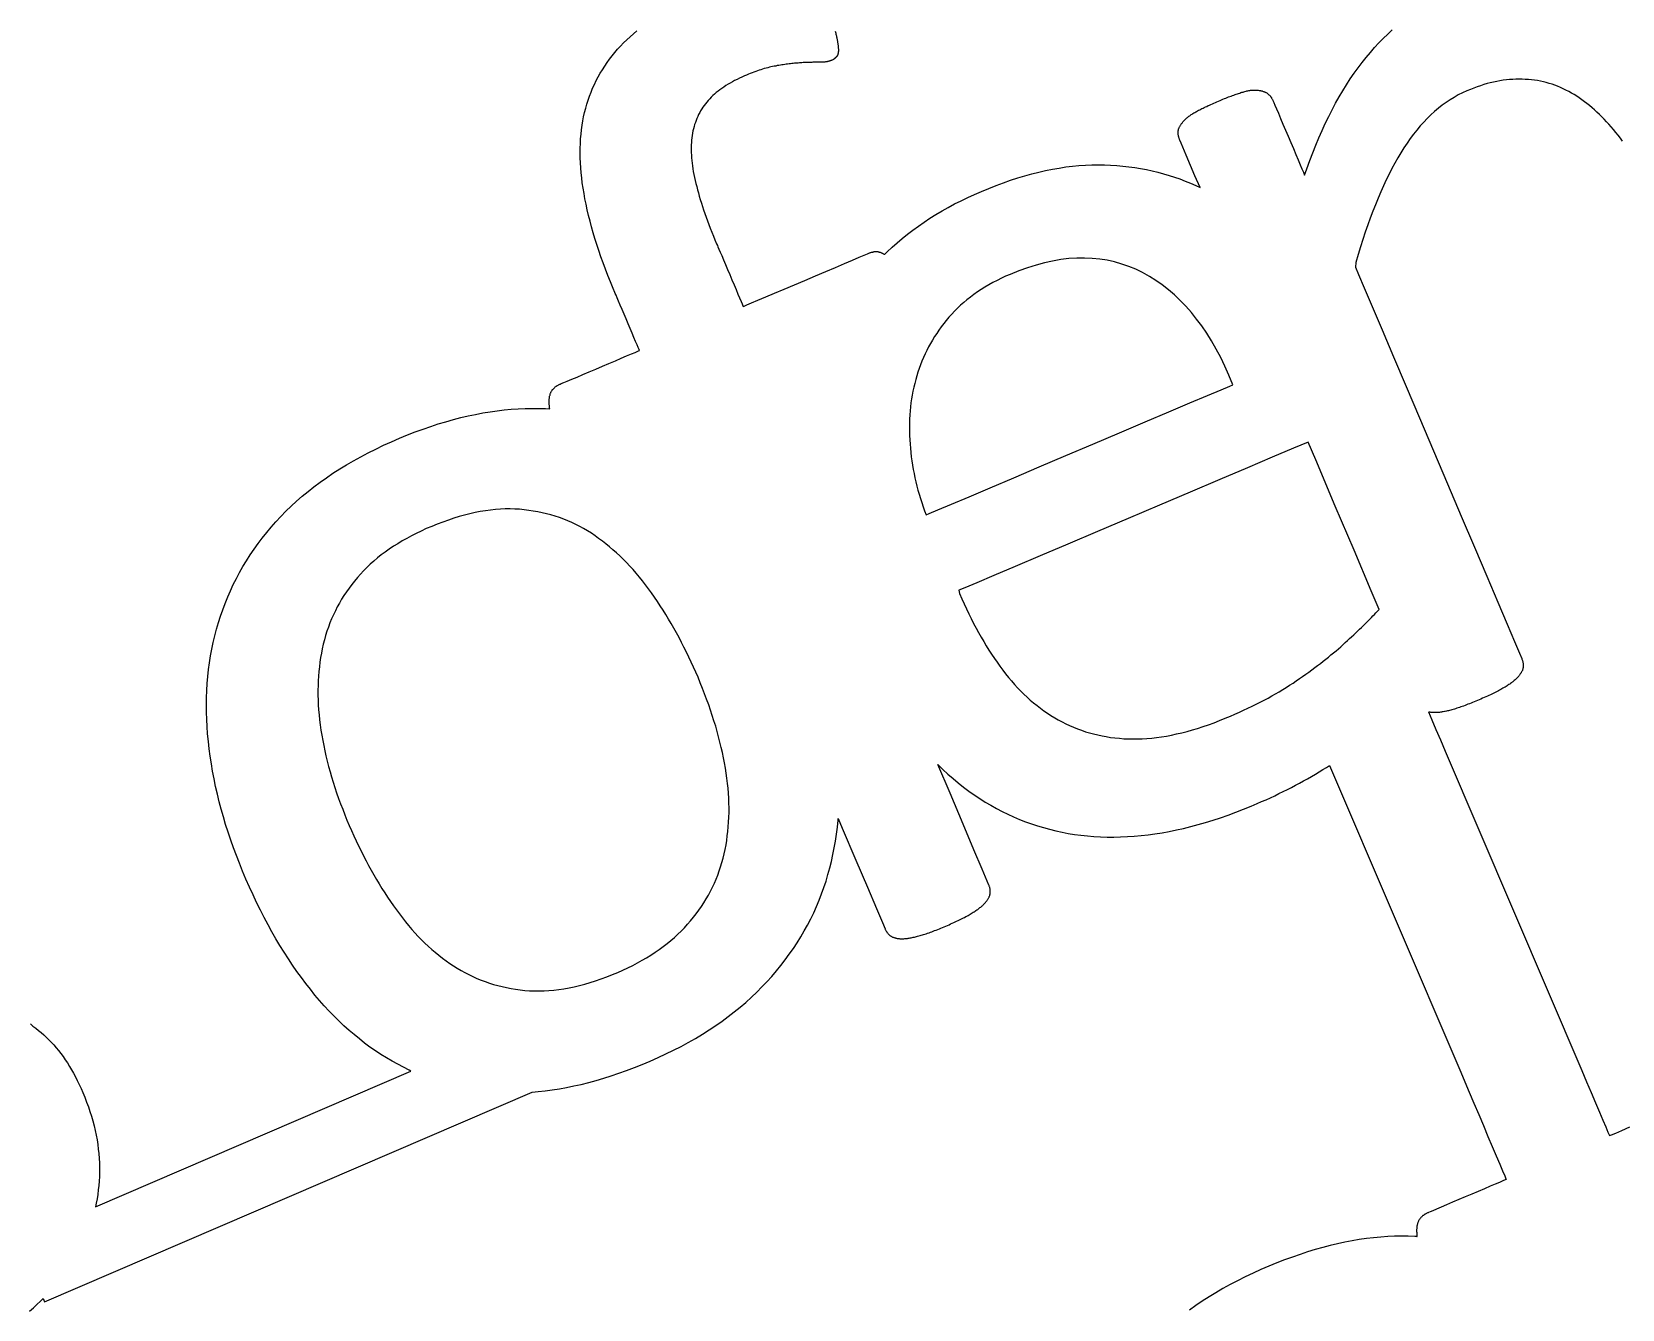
# Model space of a CAD drawing. Header units: millimetres. Extents: x 47 to 159, y 49 to 299.
# Drawn here: x 115.45 to 128.69, y 179.19 to 189.82 of the extents above; entities that cross this region are included whole.
import ezdxf

# ---------------------------------------------------------------- set-up
doc = ezdxf.new("R2010")
doc.units = ezdxf.units.MM

# ---------------------------------------------------------------- blocks, each defined once
blk = doc.blocks.new('angel 01')
for points in [[(-7.225, 132.761), (-7.203, 132.744), (-7.18, 132.727), (-7.158, 132.708), (-7.135, 132.69), (-7.114, 132.67), (-7.092, 132.65), (-7.071, 132.63), (-7.05, 132.608), (-7.03, 132.586), (-7.01, 132.563), (-6.991, 132.539), (-6.971, 132.514), (-6.953, 132.489), (-6.935, 132.463), (-6.917, 132.436), (-6.899, 132.408), (-6.882, 132.379), (-6.866, 132.35), (-6.85, 132.32), (-6.834, 132.289), (-6.818, 132.257), (-6.803, 132.224), (-6.789, 132.191), (-6.772, 132.151), (-6.757, 132.111), (-6.742, 132.071), (-6.729, 132.031), (-6.717, 131.992), (-6.705, 131.953), (-6.695, 131.913), (-6.686, 131.874), (-6.678, 131.835), (-6.67, 131.796), (-6.664, 131.758), (-6.659, 131.719), (-6.655, 131.681), (-6.652, 131.642), (-6.65, 131.604), (-6.649, 131.566), (-6.649, 131.528), (-6.65, 131.49), (-6.652, 131.453), (-6.655, 131.416), (-6.659, 131.379), (-6.664, 131.342), (-6.67, 131.305), (-6.677, 131.269), (-6.683, 131.238), (-4.057, 132.369), (-4.071, 132.376), (-4.119, 132.4), (-4.167, 132.425), (-4.214, 132.451), (-4.261, 132.478), (-4.307, 132.507), (-4.353, 132.538), (-4.398, 132.569), (-4.442, 132.602), (-4.486, 132.636), (-4.529, 132.672), (-4.572, 132.708), (-4.614, 132.746), (-4.656, 132.786), (-4.697, 132.827), (-4.738, 132.869), (-4.778, 132.912), (-4.817, 132.957), (-4.856, 133.002), (-4.894, 133.05), (-4.932, 133.098), (-4.969, 133.148), (-5.006, 133.198), (-5.042, 133.25), (-5.077, 133.304), (-5.112, 133.358), (-5.147, 133.414), (-5.18, 133.47), (-5.214, 133.528), (-5.246, 133.588), (-5.278, 133.648), (-5.31, 133.709), (-5.341, 133.772), (-5.371, 133.836), (-5.401, 133.901), (-5.43, 133.968), (-5.458, 134.034), (-5.485, 134.099), (-5.51, 134.164), (-5.534, 134.228), (-5.557, 134.293), (-5.578, 134.357), (-5.599, 134.421), (-5.618, 134.485), (-5.636, 134.549), (-5.653, 134.612), (-5.668, 134.676), (-5.683, 134.739), (-5.696, 134.802), (-5.708, 134.865), (-5.718, 134.927), (-5.728, 134.99), (-5.736, 135.052), (-5.743, 135.114), (-5.749, 135.176), (-5.753, 135.237), (-5.756, 135.298), (-5.758, 135.358), (-5.759, 135.418), (-5.758, 135.478), (-5.755, 135.537), (-5.752, 135.596), (-5.747, 135.654), (-5.741, 135.712), (-5.733, 135.769), (-5.724, 135.826), (-5.714, 135.882), (-5.702, 135.938), (-5.689, 135.994), (-5.675, 136.049), (-5.659, 136.104), (-5.642, 136.158), (-5.623, 136.211), (-5.604, 136.264), (-5.582, 136.317), (-5.56, 136.369), (-5.536, 136.42), (-5.51, 136.471), (-5.484, 136.521), (-5.455, 136.57), (-5.426, 136.619), (-5.395, 136.667), (-5.362, 136.715), (-5.329, 136.762), (-5.294, 136.808), (-5.257, 136.854), (-5.219, 136.899), (-5.18, 136.943), (-5.139, 136.987), (-5.097, 137.031), (-5.053, 137.073), (-5.008, 137.115), (-4.962, 137.156), (-4.913, 137.196), (-4.864, 137.235), (-4.813, 137.273), (-4.76, 137.31), (-4.706, 137.347), (-4.65, 137.383), (-4.593, 137.418), (-4.534, 137.452), (-4.474, 137.485), (-4.412, 137.518), (-4.349, 137.549), (-4.284, 137.58), (-4.218, 137.61), (-4.151, 137.639), (-4.085, 137.666), (-4.021, 137.691), (-3.956, 137.715), (-3.892, 137.737), (-3.829, 137.758), (-3.766, 137.777), (-3.703, 137.794), (-3.641, 137.811), (-3.58, 137.825), (-3.519, 137.838), (-3.458, 137.85), (-3.398, 137.86), (-3.339, 137.868), (-3.28, 137.875), (-3.221, 137.881), (-3.163, 137.885), (-3.106, 137.887), (-3.049, 137.888), (-2.992, 137.888), (-2.936, 137.886), (-2.9, 137.884), (-2.902, 137.891), (-2.903, 137.898), (-2.903, 137.905), (-2.904, 137.911), (-2.905, 137.918), (-2.905, 137.925), (-2.906, 137.931), (-2.906, 137.938), (-2.906, 137.944), (-2.906, 137.95), (-2.906, 137.956), (-2.905, 137.962), (-2.905, 137.968), (-2.904, 137.973), (-2.904, 137.979), (-2.903, 137.984), (-2.902, 137.989), (-2.901, 137.994), (-2.899, 137.999), (-2.898, 138.004), (-2.897, 138.008), (-2.895, 138.013), (-2.893, 138.017), (-2.891, 138.022), (-2.889, 138.026), (-2.887, 138.03), (-2.885, 138.034), (-2.882, 138.037), (-2.88, 138.041), (-2.877, 138.044), (-2.874, 138.048), (-2.871, 138.051), (-2.868, 138.054), (-2.865, 138.057), (-2.862, 138.06), (-2.858, 138.063), (-2.855, 138.066), (-2.851, 138.069), (-2.847, 138.072), (-2.844, 138.074), (-2.84, 138.077), (-2.836, 138.079), (-2.831, 138.081), (-2.827, 138.084), (-2.823, 138.086), (-2.818, 138.088), (-2.814, 138.09), (-2.805, 138.094), (-2.784, 138.102), (-2.755, 138.115), (-2.718, 138.131), (-2.674, 138.149), (-2.625, 138.17), (-2.573, 138.192), (-2.518, 138.215), (-2.463, 138.239), (-2.408, 138.262), (-2.355, 138.285), (-2.306, 138.306), (-2.261, 138.325), (-2.222, 138.341), (-2.191, 138.354), (-2.168, 138.364), (-2.156, 138.369), (-2.155, 138.371), (-2.158, 138.379), (-2.165, 138.395), (-2.174, 138.417), (-2.186, 138.445), (-2.2, 138.478), (-2.215, 138.514), (-2.232, 138.553), (-2.249, 138.593), (-2.266, 138.633), (-2.283, 138.673), (-2.299, 138.712), (-2.315, 138.748), (-2.328, 138.78), (-2.34, 138.808), (-2.349, 138.83), (-2.356, 138.845), (-2.359, 138.853), (-2.373, 138.886), (-2.396, 138.941), (-2.417, 138.994), (-2.437, 139.047), (-2.457, 139.099), (-2.475, 139.151), (-2.493, 139.202), (-2.509, 139.252), (-2.525, 139.302), (-2.54, 139.351), (-2.553, 139.399), (-2.566, 139.447), (-2.578, 139.494), (-2.589, 139.541), (-2.599, 139.587), (-2.608, 139.632), (-2.616, 139.677), (-2.624, 139.721), (-2.63, 139.765), (-2.635, 139.808), (-2.64, 139.85), (-2.643, 139.892), (-2.646, 139.933), (-2.647, 139.974), (-2.648, 140.014), (-2.647, 140.054), (-2.646, 140.093), (-2.644, 140.132), (-2.641, 140.17), (-2.637, 140.208), (-2.632, 140.245), (-2.626, 140.281), (-2.619, 140.317), (-2.611, 140.352), (-2.602, 140.387), (-2.592, 140.422), (-2.581, 140.455), (-2.57, 140.489), (-2.557, 140.521), (-2.544, 140.554), (-2.53, 140.586), (-2.514, 140.617), (-2.498, 140.648), (-2.481, 140.678), (-2.463, 140.708), (-2.444, 140.738), (-2.424, 140.767), (-2.404, 140.795), (-2.382, 140.823), (-2.359, 140.851), (-2.336, 140.878), (-2.311, 140.905), (-2.286, 140.931), (-2.26, 140.956), (-2.233, 140.982), (-2.205, 141.006), (-2.176, 141.031)], [(-0.526, 141.028), (-0.523, 141.02), (-0.521, 141.012), (-0.519, 141.004), (-0.517, 140.996), (-0.515, 140.989), (-0.514, 140.982), (-0.512, 140.975), (-0.511, 140.968), (-0.509, 140.962), (-0.508, 140.955), (-0.507, 140.949), (-0.506, 140.942), (-0.505, 140.936), (-0.504, 140.93), (-0.503, 140.924), (-0.502, 140.919), (-0.501, 140.913), (-0.501, 140.908), (-0.5, 140.903), (-0.499, 140.897), (-0.499, 140.892), (-0.499, 140.887), (-0.498, 140.883), (-0.498, 140.878), (-0.498, 140.874), (-0.498, 140.869), (-0.498, 140.865), (-0.498, 140.861), (-0.499, 140.857), (-0.499, 140.853), (-0.5, 140.849), (-0.501, 140.846), (-0.501, 140.842), (-0.502, 140.839), (-0.503, 140.836), (-0.504, 140.833), (-0.506, 140.83), (-0.507, 140.827), (-0.509, 140.824), (-0.51, 140.822), (-0.512, 140.819), (-0.514, 140.817), (-0.516, 140.814), (-0.518, 140.812), (-0.52, 140.81), (-0.522, 140.808), (-0.524, 140.806), (-0.527, 140.804), (-0.529, 140.802), (-0.532, 140.8), (-0.534, 140.798), (-0.537, 140.796), (-0.54, 140.794), (-0.543, 140.792), (-0.546, 140.791), (-0.549, 140.789), (-0.553, 140.787), (-0.556, 140.786), (-0.56, 140.784), (-0.564, 140.783), (-0.569, 140.781), (-0.573, 140.78), (-0.578, 140.778), (-0.583, 140.777), (-0.588, 140.776), (-0.593, 140.775), (-0.599, 140.774), (-0.605, 140.773), (-0.611, 140.772), (-0.617, 140.772), (-0.623, 140.771), (-0.629, 140.771), (-0.636, 140.77), (-0.642, 140.77), (-0.649, 140.77), (-0.657, 140.77), (-0.664, 140.77), (-0.671, 140.77), (-0.679, 140.77), (-0.686, 140.77), (-0.694, 140.77), (-0.702, 140.77), (-0.711, 140.77), (-0.719, 140.769), (-0.728, 140.769), (-0.736, 140.769), (-0.745, 140.769), (-0.754, 140.768), (-0.763, 140.768), (-0.773, 140.767), (-0.782, 140.767), (-0.792, 140.767), (-0.802, 140.766), (-0.812, 140.766), (-0.822, 140.765), (-0.832, 140.764), (-0.843, 140.764), (-0.853, 140.763), (-0.864, 140.762), (-0.875, 140.761), (-0.886, 140.76), (-0.898, 140.758), (-0.909, 140.757), (-0.921, 140.755), (-0.933, 140.754), (-0.945, 140.752), (-0.957, 140.75), (-0.969, 140.748), (-0.981, 140.746), (-0.994, 140.744), (-1.007, 140.742), (-1.02, 140.739), (-1.033, 140.737), (-1.046, 140.734), (-1.06, 140.731), (-1.073, 140.728), (-1.087, 140.724), (-1.101, 140.72), (-1.115, 140.717), (-1.129, 140.712), (-1.143, 140.708), (-1.158, 140.703), (-1.173, 140.698), (-1.187, 140.693), (-1.202, 140.688), (-1.217, 140.682), (-1.233, 140.676), (-1.248, 140.67), (-1.263, 140.664), (-1.28, 140.657), (-1.301, 140.647), (-1.322, 140.638), (-1.342, 140.628), (-1.362, 140.618), (-1.381, 140.608), (-1.399, 140.597), (-1.417, 140.587), (-1.435, 140.576), (-1.452, 140.564), (-1.468, 140.553), (-1.484, 140.541), (-1.5, 140.529), (-1.515, 140.517), (-1.529, 140.505), (-1.543, 140.492), (-1.557, 140.479), (-1.569, 140.466), (-1.582, 140.453), (-1.593, 140.439), (-1.605, 140.425), (-1.615, 140.411), (-1.626, 140.396), (-1.635, 140.382), (-1.645, 140.366), (-1.653, 140.351), (-1.662, 140.335), (-1.669, 140.319), (-1.676, 140.303), (-1.683, 140.286), (-1.689, 140.269), (-1.695, 140.252), (-1.7, 140.234), (-1.705, 140.216), (-1.709, 140.198), (-1.712, 140.18), (-1.715, 140.161), (-1.718, 140.142), (-1.72, 140.122), (-1.722, 140.102), (-1.723, 140.082), (-1.723, 140.061), (-1.723, 140.041), (-1.723, 140.019), (-1.722, 139.997), (-1.72, 139.975), (-1.718, 139.953), (-1.716, 139.93), (-1.713, 139.907), (-1.71, 139.884), (-1.706, 139.86), (-1.701, 139.835), (-1.696, 139.811), (-1.691, 139.786), (-1.685, 139.761), (-1.678, 139.735), (-1.672, 139.708), (-1.664, 139.682), (-1.656, 139.654), (-1.648, 139.627), (-1.639, 139.598), (-1.63, 139.57), (-1.62, 139.541), (-1.61, 139.511), (-1.599, 139.481), (-1.588, 139.45), (-1.577, 139.419), (-1.565, 139.388), (-1.552, 139.356), (-1.539, 139.323), (-1.526, 139.291), (-1.512, 139.257), (-1.506, 139.244), (-1.502, 139.234), (-1.494, 139.215), (-1.483, 139.19), (-1.47, 139.16), (-1.455, 139.124), (-1.439, 139.086), (-1.421, 139.045), (-1.403, 139.002), (-1.385, 138.959), (-1.367, 138.917), (-1.35, 138.877), (-1.335, 138.84), (-1.321, 138.807), (-1.309, 138.779), (-1.299, 138.757), (-1.293, 138.743), (-1.291, 138.737), (-1.284, 138.739), (-1.26, 138.749), (-1.221, 138.766), (-1.168, 138.789), (-1.103, 138.816), (-1.03, 138.847), (-0.95, 138.881), (-0.865, 138.917), (-0.777, 138.954), (-0.69, 138.991), (-0.604, 139.028), (-0.523, 139.062), (-0.448, 139.094), (-0.381, 139.122), (-0.325, 139.146), (-0.283, 139.164), (-0.255, 139.176), (-0.245, 139.18), (-0.24, 139.182), (-0.236, 139.184), (-0.231, 139.186), (-0.227, 139.187), (-0.222, 139.188), (-0.218, 139.189), (-0.213, 139.19), (-0.209, 139.191), (-0.204, 139.192), (-0.2, 139.193), (-0.196, 139.193), (-0.191, 139.193), (-0.187, 139.193), (-0.183, 139.193), (-0.179, 139.193), (-0.175, 139.193), (-0.17, 139.193), (-0.166, 139.192), (-0.162, 139.191), (-0.158, 139.19), (-0.154, 139.189), (-0.15, 139.188), (-0.146, 139.186), (-0.141, 139.184), (-0.137, 139.183), (-0.133, 139.181), (-0.128, 139.178), (-0.124, 139.176), (-0.119, 139.173), (-0.115, 139.171), (-0.114, 139.17), (-0.093, 139.191), (-0.052, 139.229), (-0.01, 139.266), (0.033, 139.302), (0.077, 139.338), (0.122, 139.372), (0.168, 139.406), (0.216, 139.439), (0.264, 139.471), (0.314, 139.502), (0.365, 139.532), (0.416, 139.561), (0.469, 139.59), (0.523, 139.617), (0.578, 139.644), (0.635, 139.67), (0.692, 139.695), (0.754, 139.72), (0.815, 139.744), (0.875, 139.766), (0.935, 139.787), (0.995, 139.807), (1.054, 139.824), (1.112, 139.84), (1.17, 139.855), (1.227, 139.868), (1.283, 139.879), (1.339, 139.889), (1.395, 139.898), (1.45, 139.905), (1.504, 139.91), (1.558, 139.914), (1.611, 139.916), (1.664, 139.916), (1.716, 139.915), (1.768, 139.913), (1.819, 139.91), (1.869, 139.905), (1.919, 139.9), (1.968, 139.893), (2.017, 139.885), (2.066, 139.876), (2.114, 139.866), (2.161, 139.854), (2.207, 139.842), (2.254, 139.828), (2.299, 139.813), (2.344, 139.798), (2.389, 139.78), (2.433, 139.762), (2.476, 139.743), (2.512, 139.726), (2.47, 139.824), (2.397, 139.996), (2.354, 140.097), (2.344, 140.121), (2.342, 140.126), (2.34, 140.13), (2.339, 140.135), (2.337, 140.139), (2.336, 140.144), (2.335, 140.148), (2.334, 140.153), (2.333, 140.157), (2.332, 140.161), (2.331, 140.166), (2.331, 140.17), (2.33, 140.174), (2.33, 140.178), (2.33, 140.182), (2.33, 140.186), (2.33, 140.19), (2.33, 140.194), (2.331, 140.198), (2.331, 140.202), (2.332, 140.206), (2.333, 140.211), (2.334, 140.215), (2.336, 140.219), (2.337, 140.223), (2.339, 140.227), (2.341, 140.232), (2.343, 140.236), (2.346, 140.241), (2.349, 140.245), (2.352, 140.25), (2.355, 140.254), (2.358, 140.259), (2.362, 140.264), (2.365, 140.268), (2.369, 140.273), (2.373, 140.278), (2.378, 140.283), (2.382, 140.288), (2.387, 140.293), (2.392, 140.297), (2.397, 140.302), (2.403, 140.307), (2.408, 140.311), (2.414, 140.316), (2.42, 140.321), (2.426, 140.325), (2.433, 140.33), (2.439, 140.334), (2.446, 140.339), (2.453, 140.343), (2.46, 140.348), (2.468, 140.352), (2.476, 140.356), (2.483, 140.361), (2.492, 140.365), (2.5, 140.37), (2.509, 140.374), (2.518, 140.379), (2.528, 140.384), (2.537, 140.388), (2.547, 140.393), (2.558, 140.398), (2.569, 140.403), (2.58, 140.409), (2.591, 140.414), (2.603, 140.419), (2.615, 140.424), (2.627, 140.43), (2.64, 140.435), (2.652, 140.441), (2.666, 140.447), (2.679, 140.452), (2.691, 140.457), (2.703, 140.462), (2.715, 140.467), (2.727, 140.472), (2.739, 140.477), (2.75, 140.481), (2.761, 140.485), (2.772, 140.489), (2.783, 140.493), (2.793, 140.497), (2.804, 140.501), (2.814, 140.505), (2.824, 140.508), (2.833, 140.511), (2.843, 140.514), (2.852, 140.517), (2.861, 140.52), (2.87, 140.522), (2.878, 140.525), (2.886, 140.527), (2.895, 140.529), (2.903, 140.531), (2.91, 140.533), (2.918, 140.534), (2.926, 140.535), (2.933, 140.537), (2.94, 140.537), (2.947, 140.538), (2.954, 140.539), (2.961, 140.539), (2.967, 140.539), (2.974, 140.539), (2.98, 140.539), (2.986, 140.538), (2.992, 140.538), (2.997, 140.537), (3.003, 140.536), (3.008, 140.535), (3.014, 140.534), (3.019, 140.533), (3.024, 140.532), (3.029, 140.531), (3.033, 140.529), (3.038, 140.528), (3.042, 140.526), (3.047, 140.525), (3.051, 140.523), (3.055, 140.521), (3.059, 140.519), (3.063, 140.517), (3.067, 140.515), (3.07, 140.513), (3.074, 140.51), (3.077, 140.508), (3.08, 140.505), (3.083, 140.502), (3.086, 140.5), (3.089, 140.497), (3.092, 140.493), (3.095, 140.49), (3.098, 140.487), (3.1, 140.483), (3.103, 140.48), (3.106, 140.476), (3.108, 140.472), (3.11, 140.468), (3.113, 140.464), (3.115, 140.46), (3.117, 140.455), (3.119, 140.451), (3.121, 140.447), (3.126, 140.434), (3.135, 140.412), (3.148, 140.382), (3.164, 140.345), (3.182, 140.303), (3.202, 140.256), (3.223, 140.206), (3.245, 140.154), (3.267, 140.102), (3.289, 140.051), (3.31, 140.002), (3.329, 139.957), (3.346, 139.916), (3.36, 139.882), (3.372, 139.856), (3.379, 139.838), (3.383, 139.83), (3.402, 139.884), (3.426, 139.951), (3.45, 140.016), (3.476, 140.079), (3.502, 140.141), (3.528, 140.202), (3.555, 140.261), (3.583, 140.318), (3.612, 140.374), (3.641, 140.429), (3.67, 140.482), (3.701, 140.533), (3.731, 140.583), (3.763, 140.632), (3.795, 140.679), (3.828, 140.724), (3.861, 140.768), (3.895, 140.811), (3.93, 140.852), (3.965, 140.892), (4.001, 140.931), (4.037, 140.968), (4.074, 141.004), (4.111, 141.039)], [(6.03, 140.112), (6.011, 140.138), (5.993, 140.162), (5.974, 140.186), (5.955, 140.209), (5.935, 140.232), (5.916, 140.254), (5.896, 140.275), (5.877, 140.296), (5.857, 140.316), (5.837, 140.336), (5.816, 140.355), (5.796, 140.374), (5.775, 140.392), (5.754, 140.409), (5.733, 140.426), (5.712, 140.442), (5.691, 140.458), (5.669, 140.473), (5.648, 140.487), (5.626, 140.501), (5.603, 140.514), (5.581, 140.527), (5.558, 140.539), (5.536, 140.55), (5.513, 140.56), (5.489, 140.57), (5.466, 140.579), (5.442, 140.587), (5.418, 140.594), (5.394, 140.601), (5.37, 140.607), (5.345, 140.612), (5.321, 140.617), (5.296, 140.621), (5.27, 140.624), (5.245, 140.627), (5.219, 140.628), (5.193, 140.629), (5.167, 140.63), (5.141, 140.629), (5.115, 140.628), (5.089, 140.626), (5.062, 140.623), (5.036, 140.62), (5.009, 140.616), (4.982, 140.611), (4.955, 140.605), (4.928, 140.599), (4.901, 140.592), (4.874, 140.584), (4.846, 140.575), (4.818, 140.565), (4.791, 140.555), (4.763, 140.544), (4.733, 140.532), (4.697, 140.516), (4.662, 140.498), (4.628, 140.478), (4.594, 140.458), (4.561, 140.436), (4.528, 140.412), (4.496, 140.387), (4.464, 140.36), (4.433, 140.333), (4.403, 140.303), (4.374, 140.272), (4.345, 140.24), (4.316, 140.206), (4.288, 140.171), (4.261, 140.135), (4.235, 140.097), (4.209, 140.057), (4.183, 140.016), (4.158, 139.974), (4.134, 139.93), (4.109, 139.885), (4.086, 139.839), (4.062, 139.791), (4.039, 139.741), (4.016, 139.69), (3.994, 139.638), (3.972, 139.584), (3.951, 139.529), (3.929, 139.473), (3.908, 139.415), (3.888, 139.355), (3.868, 139.294), (3.848, 139.232), (3.829, 139.168), (3.81, 139.103), (3.806, 139.065), (3.832, 139.003), (3.879, 138.891), (3.946, 138.735), (4.028, 138.541), (4.123, 138.318), (4.227, 138.071), (4.339, 137.808), (4.455, 137.535), (4.572, 137.26), (4.686, 136.99), (4.796, 136.731), (4.899, 136.49), (4.99, 136.275), (5.068, 136.091), (5.129, 135.947), (5.171, 135.849), (5.19, 135.804), (5.192, 135.798), (5.194, 135.794), (5.196, 135.789), (5.197, 135.784), (5.198, 135.78), (5.199, 135.775), (5.2, 135.771), (5.201, 135.766), (5.202, 135.762), (5.202, 135.758), (5.202, 135.753), (5.203, 135.749), (5.203, 135.744), (5.202, 135.74), (5.202, 135.736), (5.201, 135.732), (5.201, 135.727), (5.2, 135.723), (5.199, 135.719), (5.198, 135.715), (5.196, 135.71), (5.195, 135.706), (5.193, 135.702), (5.191, 135.697), (5.189, 135.693), (5.186, 135.689), (5.184, 135.684), (5.181, 135.68), (5.178, 135.676), (5.175, 135.671), (5.172, 135.667), (5.168, 135.662), (5.165, 135.658), (5.161, 135.653), (5.157, 135.649), (5.153, 135.644), (5.148, 135.64), (5.144, 135.635), (5.139, 135.63), (5.134, 135.626), (5.128, 135.621), (5.122, 135.616), (5.116, 135.611), (5.11, 135.607), (5.104, 135.602), (5.097, 135.597), (5.09, 135.592), (5.083, 135.587), (5.075, 135.582), (5.068, 135.577), (5.06, 135.572), (5.051, 135.567), (5.043, 135.562), (5.034, 135.557), (5.025, 135.552), (5.016, 135.546), (5.006, 135.541), (4.996, 135.536), (4.985, 135.53), (4.975, 135.525), (4.964, 135.519), (4.952, 135.514), (4.941, 135.508), (4.929, 135.502), (4.916, 135.497), (4.904, 135.491), (4.891, 135.485), (4.878, 135.479), (4.864, 135.473), (4.85, 135.467), (4.836, 135.461), (4.822, 135.455), (4.808, 135.449), (4.794, 135.443), (4.781, 135.438), (4.768, 135.433), (4.755, 135.428), (4.742, 135.423), (4.73, 135.418), (4.718, 135.413), (4.706, 135.409), (4.694, 135.405), (4.683, 135.401), (4.671, 135.397), (4.661, 135.393), (4.65, 135.39), (4.639, 135.386), (4.629, 135.383), (4.619, 135.38), (4.609, 135.378), (4.599, 135.375), (4.59, 135.373), (4.581, 135.37), (4.572, 135.368), (4.563, 135.366), (4.554, 135.364), (4.546, 135.362), (4.537, 135.361), (4.529, 135.36), (4.521, 135.358), (4.513, 135.357), (4.506, 135.356), (4.498, 135.356), (4.491, 135.355), (4.484, 135.355), (4.477, 135.354), (4.47, 135.354), (4.464, 135.354), (4.458, 135.354), (4.451, 135.355), (4.445, 135.355), (4.44, 135.355), (4.434, 135.356), (4.429, 135.357), (4.423, 135.358), (4.418, 135.359), (4.414, 135.36), (4.442, 135.293), (4.476, 135.213), (4.513, 135.126), (4.552, 135.034), (5.69, 132.373), (5.73, 132.28), (5.768, 132.19), (5.804, 132.104), (5.837, 132.027), (5.866, 131.959), (5.89, 131.903), (5.907, 131.861), (5.918, 131.837), (5.921, 131.831), (5.936, 131.838), (5.972, 131.853), (6.024, 131.875), (6.091, 131.903)], [(-7.231, 130.368), (-7.2, 130.396), (-7.17, 130.424), (-7.14, 130.452), (-7.118, 130.474), (-7.106, 130.446), (-3.048, 132.194), (-2.999, 132.198), (-2.94, 132.204), (-2.881, 132.212), (-2.821, 132.222), (-2.761, 132.232), (-2.7, 132.245), (-2.639, 132.258), (-2.577, 132.274), (-2.515, 132.291), (-2.452, 132.309), (-2.389, 132.329), (-2.325, 132.351), (-2.261, 132.373), (-2.196, 132.398), (-2.131, 132.424), (-2.065, 132.452), (-1.999, 132.481), (-1.934, 132.511), (-1.87, 132.542), (-1.808, 132.574), (-1.748, 132.607), (-1.689, 132.641), (-1.631, 132.675), (-1.575, 132.711), (-1.52, 132.747), (-1.467, 132.784), (-1.415, 132.822), (-1.365, 132.861), (-1.316, 132.901), (-1.268, 132.941), (-1.222, 132.983), (-1.178, 133.025), (-1.135, 133.069), (-1.093, 133.113), (-1.053, 133.157), (-1.014, 133.203), (-0.977, 133.248), (-0.941, 133.295), (-0.907, 133.342), (-0.873, 133.389), (-0.842, 133.438), (-0.811, 133.486), (-0.782, 133.536), (-0.755, 133.585), (-0.729, 133.636), (-0.704, 133.687), (-0.681, 133.739), (-0.659, 133.791), (-0.638, 133.844), (-0.619, 133.897), (-0.601, 133.951), (-0.585, 134.005), (-0.57, 134.06), (-0.556, 134.115), (-0.544, 134.171), (-0.533, 134.228), (-0.523, 134.284), (-0.514, 134.341), (-0.507, 134.399), (-0.501, 134.457), (-0.5, 134.473), (-0.466, 134.393), (-0.353, 134.126), (-0.257, 133.9), (-0.182, 133.724), (-0.132, 133.605), (-0.11, 133.554), (-0.108, 133.548), (-0.105, 133.544), (-0.103, 133.54), (-0.101, 133.535), (-0.099, 133.531), (-0.096, 133.527), (-0.094, 133.524), (-0.091, 133.52), (-0.088, 133.516), (-0.085, 133.513), (-0.082, 133.51), (-0.079, 133.507), (-0.076, 133.504), (-0.073, 133.501), (-0.069, 133.498), (-0.066, 133.496), (-0.062, 133.493), (-0.059, 133.491), (-0.055, 133.489), (-0.051, 133.487), (-0.047, 133.485), (-0.043, 133.483), (-0.038, 133.481), (-0.034, 133.48), (-0.029, 133.478), (-0.024, 133.477), (-0.019, 133.476), (-0.014, 133.475), (-0.009, 133.474), (-0.003, 133.473), (0.002, 133.472), (0.008, 133.472), (0.014, 133.471), (0.02, 133.471), (0.027, 133.471), (0.033, 133.471), (0.04, 133.471), (0.046, 133.471), (0.054, 133.472), (0.061, 133.472), (0.068, 133.473), (0.076, 133.474), (0.083, 133.475), (0.091, 133.476), (0.099, 133.478), (0.108, 133.479), (0.116, 133.481), (0.125, 133.483), (0.134, 133.485), (0.143, 133.487), (0.152, 133.489), (0.161, 133.491), (0.171, 133.494), (0.181, 133.497), (0.191, 133.5), (0.201, 133.503), (0.211, 133.506), (0.222, 133.509), (0.233, 133.513), (0.244, 133.517), (0.256, 133.521), (0.267, 133.525), (0.279, 133.529), (0.291, 133.534), (0.303, 133.539), (0.316, 133.543), (0.329, 133.548), (0.342, 133.554), (0.355, 133.559), (0.368, 133.565), (0.382, 133.57), (0.396, 133.576), (0.41, 133.582), (0.423, 133.588), (0.436, 133.594), (0.449, 133.6), (0.462, 133.605), (0.474, 133.611), (0.486, 133.617), (0.498, 133.622), (0.509, 133.628), (0.52, 133.633), (0.531, 133.639), (0.542, 133.644), (0.552, 133.649), (0.562, 133.655), (0.572, 133.66), (0.581, 133.665), (0.59, 133.67), (0.599, 133.675), (0.608, 133.68), (0.616, 133.686), (0.624, 133.691), (0.632, 133.696), (0.64, 133.701), (0.647, 133.706), (0.654, 133.711), (0.661, 133.715), (0.668, 133.72), (0.674, 133.725), (0.68, 133.73), (0.686, 133.735), (0.692, 133.74), (0.698, 133.744), (0.703, 133.749), (0.708, 133.754), (0.713, 133.759), (0.717, 133.763), (0.721, 133.768), (0.726, 133.773), (0.729, 133.777), (0.733, 133.782), (0.737, 133.786), (0.74, 133.791), (0.743, 133.795), (0.746, 133.8), (0.749, 133.804), (0.751, 133.809), (0.754, 133.813), (0.756, 133.817), (0.758, 133.822), (0.759, 133.826), (0.761, 133.83), (0.762, 133.835), (0.763, 133.839), (0.764, 133.843), (0.765, 133.847), (0.766, 133.851), (0.766, 133.856), (0.766, 133.86), (0.766, 133.864), (0.766, 133.869), (0.766, 133.873), (0.766, 133.877), (0.765, 133.882), (0.764, 133.886), (0.763, 133.891), (0.762, 133.895), (0.761, 133.9), (0.76, 133.904), (0.758, 133.909), (0.757, 133.914), (0.755, 133.918), (0.741, 133.95), (0.698, 134.051), (0.63, 134.212), (0.539, 134.425), (0.431, 134.682), (0.329, 134.922), (0.329, 134.922), (0.371, 134.881), (0.413, 134.842), (0.456, 134.805), (0.5, 134.769), (0.543, 134.734), (0.588, 134.701), (0.633, 134.669), (0.678, 134.639), (0.724, 134.609), (0.77, 134.582), (0.817, 134.556), (0.864, 134.531), (0.912, 134.507), (0.96, 134.485), (1.009, 134.465), (1.058, 134.445), (1.108, 134.427), (1.158, 134.411), (1.208, 134.396), (1.259, 134.382), (1.311, 134.369), (1.363, 134.358), (1.415, 134.348), (1.468, 134.34), (1.521, 134.333), (1.575, 134.327), (1.629, 134.323), (1.684, 134.319), (1.739, 134.318), (1.794, 134.317), (1.85, 134.319), (1.907, 134.321), (1.964, 134.325), (2.021, 134.33), (2.079, 134.336), (2.137, 134.344), (2.196, 134.354), (2.255, 134.364), (2.315, 134.377), (2.375, 134.39), (2.435, 134.405), (2.497, 134.421), (2.558, 134.439), (2.62, 134.458), (2.683, 134.479), (2.746, 134.501), (2.809, 134.524), (2.873, 134.549), (2.938, 134.575), (2.988, 134.597), (3.025, 134.613), (3.062, 134.629), (3.098, 134.645), (3.134, 134.662), (3.169, 134.679), (3.204, 134.696), (3.239, 134.714), (3.273, 134.731), (3.307, 134.749), (3.341, 134.767), (3.374, 134.785), (3.407, 134.803), (3.439, 134.822), (3.472, 134.841), (3.503, 134.86), (3.535, 134.879), (3.566, 134.898), (3.59, 134.914), (4.682, 132.36), (4.716, 132.28), (4.753, 132.193), (4.792, 132.102), (4.832, 132.008), (4.871, 131.915), (4.909, 131.825), (4.945, 131.74), (4.978, 131.662), (5.007, 131.594), (5.031, 131.538), (5.049, 131.497), (5.059, 131.472), (5.061, 131.466), (5.053, 131.463), (5.034, 131.454), (5.006, 131.442), (4.97, 131.427), (4.927, 131.409), (4.879, 131.389), (4.828, 131.367), (4.775, 131.344), (4.72, 131.321), (4.666, 131.298), (4.614, 131.276), (4.564, 131.255), (4.52, 131.236), (4.481, 131.22), (4.449, 131.206), (4.427, 131.197), (4.414, 131.191), (4.41, 131.189), (4.405, 131.187), (4.401, 131.185), (4.396, 131.183), (4.392, 131.181), (4.388, 131.178), (4.384, 131.176), (4.38, 131.173), (4.376, 131.17), (4.372, 131.167), (4.368, 131.165), (4.365, 131.162), (4.361, 131.159), (4.358, 131.155), (4.354, 131.152), (4.351, 131.149), (4.348, 131.145), (4.345, 131.142), (4.342, 131.138), (4.339, 131.134), (4.337, 131.13), (4.334, 131.126), (4.332, 131.122), (4.33, 131.118), (4.328, 131.113), (4.326, 131.109), (4.324, 131.104), (4.323, 131.099), (4.321, 131.094), (4.32, 131.089), (4.319, 131.084), (4.318, 131.079), (4.317, 131.073), (4.316, 131.068), (4.316, 131.062), (4.316, 131.056), (4.315, 131.05), (4.315, 131.044), (4.315, 131.038), (4.315, 131.032), (4.316, 131.025), (4.316, 131.019), (4.316, 131.012), (4.317, 131.005), (4.318, 130.998), (4.318, 130.991), (4.319, 130.99), (4.301, 130.991), (4.245, 130.993), (4.188, 130.993), (4.131, 130.993), (4.074, 130.99), (4.016, 130.986), (3.957, 130.981), (3.898, 130.974), (3.838, 130.965), (3.778, 130.955), (3.718, 130.943), (3.657, 130.93), (3.595, 130.916), (3.533, 130.9), (3.471, 130.882), (3.408, 130.863), (3.345, 130.842), (3.281, 130.82), (3.216, 130.796), (3.151, 130.771), (3.086, 130.744), (3.019, 130.715), (2.953, 130.685), (2.888, 130.655), (2.825, 130.623), (2.763, 130.59), (2.703, 130.557), (2.644, 130.523), (2.587, 130.488), (2.531, 130.452), (2.477, 130.416), (2.424, 130.378)]]:
    blk.add_lwpolyline(points)
for points in [[(2.786, 138.084), (2.753, 138.163), (2.719, 138.239), (2.684, 138.312), (2.647, 138.382), (2.608, 138.449), (2.568, 138.513), (2.527, 138.574), (2.484, 138.631), (2.44, 138.686), (2.394, 138.738), (2.347, 138.787), (2.299, 138.833), (2.249, 138.876), (2.197, 138.916), (2.144, 138.953), (2.09, 138.987), (2.034, 139.018), (1.977, 139.046), (1.919, 139.07), (1.86, 139.09), (1.8, 139.107), (1.74, 139.121), (1.678, 139.131), (1.615, 139.137), (1.551, 139.14), (1.486, 139.139), (1.42, 139.135), (1.353, 139.127), (1.285, 139.115), (1.217, 139.1), (1.147, 139.081), (1.076, 139.059), (1.004, 139.033), (0.931, 139.004), (0.894, 138.988), (0.858, 138.971), (0.823, 138.954), (0.788, 138.936), (0.755, 138.917), (0.722, 138.898), (0.69, 138.878), (0.659, 138.857), (0.629, 138.836), (0.6, 138.815), (0.572, 138.793), (0.545, 138.77), (0.518, 138.746), (0.493, 138.722), (0.468, 138.698), (0.445, 138.673), (0.422, 138.647), (0.4, 138.62), (0.379, 138.594), (0.358, 138.567), (0.339, 138.54), (0.32, 138.512), (0.302, 138.485), (0.284, 138.456), (0.268, 138.428), (0.252, 138.399), (0.237, 138.37), (0.223, 138.341), (0.209, 138.311), (0.197, 138.281), (0.185, 138.251), (0.174, 138.22), (0.163, 138.189), (0.154, 138.158), (0.145, 138.127), (0.137, 138.095), (0.129, 138.063), (0.122, 138.031), (0.116, 137.998), (0.111, 137.966), (0.106, 137.933), (0.102, 137.9), (0.099, 137.866), (0.096, 137.833), (0.094, 137.799), (0.093, 137.765), (0.093, 137.731), (0.093, 137.696), (0.094, 137.661), (0.095, 137.626), (0.098, 137.591), (0.101, 137.556), (0.104, 137.52), (0.108, 137.485), (0.113, 137.45), (0.119, 137.415), (0.125, 137.38), (0.131, 137.345), (0.139, 137.31), (0.146, 137.276), (0.155, 137.241), (0.164, 137.206), (0.174, 137.172), (0.184, 137.137), (0.195, 137.103), (0.206, 137.069), (0.219, 137.034), (0.231, 137), (0.257, 137.011), (0.329, 137.042), (0.442, 137.089), (0.589, 137.152), (0.764, 137.226), (0.961, 137.31), (1.174, 137.4), (1.396, 137.494), (1.621, 137.59), (1.843, 137.684), (2.056, 137.775), (2.253, 137.858), (2.428, 137.933), (2.575, 137.995), (2.688, 138.043), (2.76, 138.074)], [(3.411, 137.607), (3.29, 137.555), (3.113, 137.48), (2.906, 137.392), (2.676, 137.295), (2.43, 137.19), (2.174, 137.082), (1.914, 136.971), (1.658, 136.863), (1.411, 136.758), (1.181, 136.66), (0.974, 136.572), (0.796, 136.497), (0.654, 136.436), (0.554, 136.394), (0.503, 136.373), (0.509, 136.345), (0.528, 136.302), (0.548, 136.26), (0.567, 136.218), (0.587, 136.177), (0.607, 136.137), (0.627, 136.097), (0.648, 136.058), (0.669, 136.02), (0.69, 135.983), (0.711, 135.946), (0.733, 135.91), (0.755, 135.875), (0.777, 135.84), (0.8, 135.806), (0.823, 135.773), (0.846, 135.74), (0.87, 135.708), (0.893, 135.677), (0.918, 135.647), (0.942, 135.618), (0.967, 135.589), (0.993, 135.561), (1.019, 135.534), (1.045, 135.508), (1.072, 135.483), (1.099, 135.459), (1.127, 135.435), (1.155, 135.412), (1.183, 135.391), (1.212, 135.37), (1.242, 135.349), (1.271, 135.33), (1.302, 135.311), (1.332, 135.294), (1.363, 135.277), (1.395, 135.261), (1.426, 135.246), (1.459, 135.232), (1.491, 135.219), (1.524, 135.207), (1.558, 135.195), (1.592, 135.185), (1.626, 135.176), (1.661, 135.168), (1.696, 135.16), (1.731, 135.154), (1.767, 135.148), (1.804, 135.144), (1.841, 135.14), (1.878, 135.137), (1.915, 135.136), (1.953, 135.135), (1.992, 135.135), (2.031, 135.136), (2.07, 135.139), (2.11, 135.142), (2.151, 135.147), (2.192, 135.152), (2.233, 135.159), (2.275, 135.167), (2.317, 135.176), (2.36, 135.186), (2.404, 135.197), (2.448, 135.21), (2.492, 135.223), (2.537, 135.238), (2.583, 135.253), (2.629, 135.27), (2.675, 135.288), (2.722, 135.307), (2.766, 135.325), (2.803, 135.341), (2.84, 135.357), (2.875, 135.374), (2.911, 135.39), (2.945, 135.407), (2.979, 135.424), (3.013, 135.441), (3.045, 135.458), (3.078, 135.475), (3.109, 135.493), (3.14, 135.51), (3.171, 135.528), (3.2, 135.546), (3.229, 135.564), (3.258, 135.582), (3.286, 135.6), (3.313, 135.619), (3.34, 135.637), (3.366, 135.656), (3.392, 135.674), (3.417, 135.692), (3.442, 135.711), (3.467, 135.729), (3.49, 135.747), (3.514, 135.764), (3.537, 135.782), (3.559, 135.8), (3.581, 135.817), (3.602, 135.835), (3.623, 135.852), (3.644, 135.869), (3.664, 135.886), (3.683, 135.903), (3.703, 135.92), (3.721, 135.937), (3.739, 135.954), (3.757, 135.97), (3.774, 135.986), (3.791, 136.002), (3.808, 136.018), (3.824, 136.033), (3.84, 136.048), (3.855, 136.063), (3.87, 136.077), (3.884, 136.091), (3.899, 136.105), (3.912, 136.119), (3.926, 136.133), (3.939, 136.146), (3.951, 136.159), (3.964, 136.171), (3.975, 136.184), (3.987, 136.196), (3.998, 136.208), (4.003, 136.213), (3.938, 136.367), (3.794, 136.706), (3.638, 137.073), (3.475, 137.458)], [(-1.667, 135.648), (-1.686, 135.691), (-1.705, 135.733), (-1.724, 135.775), (-1.743, 135.817), (-1.763, 135.858), (-1.784, 135.899), (-1.804, 135.939), (-1.825, 135.979), (-1.846, 136.018), (-1.868, 136.057), (-1.89, 136.095), (-1.912, 136.133), (-1.935, 136.171), (-1.958, 136.208), (-1.981, 136.244), (-2.005, 136.28), (-2.029, 136.316), (-2.054, 136.351), (-2.078, 136.385), (-2.103, 136.419), (-2.129, 136.452), (-2.155, 136.483), (-2.181, 136.515), (-2.208, 136.545), (-2.235, 136.575), (-2.262, 136.603), (-2.29, 136.631), (-2.318, 136.659), (-2.346, 136.685), (-2.375, 136.711), (-2.404, 136.736), (-2.434, 136.76), (-2.463, 136.783), (-2.494, 136.805), (-2.524, 136.827), (-2.555, 136.848), (-2.587, 136.867), (-2.619, 136.886), (-2.651, 136.904), (-2.684, 136.921), (-2.717, 136.936), (-2.751, 136.951), (-2.785, 136.965), (-2.82, 136.978), (-2.855, 136.989), (-2.891, 137), (-2.927, 137.01), (-2.963, 137.018), (-3, 137.026), (-3.038, 137.033), (-3.075, 137.038), (-3.114, 137.043), (-3.153, 137.047), (-3.192, 137.049), (-3.231, 137.05), (-3.272, 137.05), (-3.312, 137.048), (-3.353, 137.045), (-3.395, 137.041), (-3.437, 137.035), (-3.48, 137.028), (-3.523, 137.02), (-3.566, 137.01), (-3.61, 136.999), (-3.655, 136.987), (-3.7, 136.973), (-3.745, 136.958), (-3.791, 136.941), (-3.838, 136.924), (-3.884, 136.905), (-3.929, 136.886), (-3.971, 136.866), (-4.012, 136.847), (-4.052, 136.826), (-4.091, 136.805), (-4.129, 136.784), (-4.166, 136.761), (-4.202, 136.739), (-4.237, 136.715), (-4.271, 136.691), (-4.304, 136.667), (-4.335, 136.642), (-4.366, 136.616), (-4.395, 136.59), (-4.424, 136.563), (-4.451, 136.536), (-4.477, 136.508), (-4.502, 136.479), (-4.527, 136.45), (-4.55, 136.421), (-4.572, 136.391), (-4.594, 136.36), (-4.614, 136.33), (-4.634, 136.298), (-4.652, 136.266), (-4.67, 136.234), (-4.686, 136.201), (-4.702, 136.168), (-4.717, 136.135), (-4.731, 136.101), (-4.744, 136.066), (-4.756, 136.031), (-4.767, 135.995), (-4.777, 135.96), (-4.786, 135.923), (-4.795, 135.886), (-4.802, 135.849), (-4.809, 135.812), (-4.814, 135.774), (-4.819, 135.736), (-4.823, 135.697), (-4.827, 135.658), (-4.829, 135.619), (-4.83, 135.58), (-4.831, 135.54), (-4.831, 135.5), (-4.83, 135.459), (-4.828, 135.418), (-4.825, 135.377), (-4.822, 135.336), (-4.817, 135.294), (-4.812, 135.252), (-4.806, 135.209), (-4.799, 135.166), (-4.791, 135.123), (-4.783, 135.08), (-4.774, 135.037), (-4.764, 134.993), (-4.753, 134.95), (-4.742, 134.906), (-4.73, 134.862), (-4.717, 134.818), (-4.704, 134.774), (-4.69, 134.729), (-4.675, 134.685), (-4.659, 134.64), (-4.642, 134.595), (-4.625, 134.55), (-4.607, 134.504), (-4.589, 134.459), (-4.57, 134.414), (-4.551, 134.371), (-4.532, 134.328), (-4.512, 134.286), (-4.492, 134.244), (-4.472, 134.203), (-4.451, 134.162), (-4.43, 134.121), (-4.409, 134.082), (-4.387, 134.042), (-4.366, 134.003), (-4.343, 133.965), (-4.321, 133.927), (-4.298, 133.89), (-4.275, 133.853), (-4.251, 133.817), (-4.227, 133.781), (-4.203, 133.745), (-4.178, 133.711), (-4.153, 133.677), (-4.128, 133.644), (-4.102, 133.611), (-4.076, 133.58), (-4.05, 133.549), (-4.023, 133.519), (-3.996, 133.49), (-3.968, 133.462), (-3.94, 133.435), (-3.912, 133.408), (-3.883, 133.382), (-3.854, 133.358), (-3.824, 133.333), (-3.794, 133.31), (-3.764, 133.288), (-3.734, 133.266), (-3.703, 133.245), (-3.671, 133.225), (-3.639, 133.206), (-3.607, 133.189), (-3.574, 133.172), (-3.541, 133.156), (-3.507, 133.141), (-3.473, 133.127), (-3.439, 133.114), (-3.404, 133.102), (-3.369, 133.091), (-3.333, 133.081), (-3.296, 133.072), (-3.26, 133.064), (-3.222, 133.056), (-3.185, 133.05), (-3.147, 133.045), (-3.108, 133.041), (-3.069, 133.038), (-3.03, 133.036), (-2.99, 133.036), (-2.949, 133.037), (-2.908, 133.039), (-2.867, 133.043), (-2.825, 133.048), (-2.783, 133.055), (-2.74, 133.062), (-2.697, 133.071), (-2.653, 133.082), (-2.609, 133.093), (-2.564, 133.106), (-2.519, 133.121), (-2.473, 133.136), (-2.427, 133.153), (-2.38, 133.172), (-2.334, 133.191), (-2.292, 133.21), (-2.251, 133.229), (-2.21, 133.249), (-2.171, 133.269), (-2.133, 133.291), (-2.096, 133.312), (-2.06, 133.335), (-2.024, 133.358), (-1.99, 133.381), (-1.957, 133.405), (-1.925, 133.43), (-1.894, 133.455), (-1.864, 133.481), (-1.835, 133.508), (-1.807, 133.535), (-1.78, 133.563), (-1.754, 133.591), (-1.729, 133.62), (-1.705, 133.65), (-1.682, 133.679), (-1.66, 133.71), (-1.639, 133.74), (-1.618, 133.771), (-1.599, 133.803), (-1.581, 133.835), (-1.563, 133.867), (-1.547, 133.9), (-1.531, 133.933), (-1.517, 133.967), (-1.503, 134.001), (-1.491, 134.036), (-1.479, 134.071), (-1.468, 134.106), (-1.458, 134.142), (-1.45, 134.178), (-1.442, 134.215), (-1.434, 134.252), (-1.428, 134.29), (-1.423, 134.327), (-1.418, 134.365), (-1.415, 134.404), (-1.412, 134.443), (-1.41, 134.482), (-1.409, 134.521), (-1.409, 134.561), (-1.41, 134.601), (-1.411, 134.642), (-1.414, 134.683), (-1.417, 134.724), (-1.421, 134.765), (-1.426, 134.807), (-1.432, 134.849), (-1.439, 134.892), (-1.447, 134.935), (-1.455, 134.978), (-1.464, 135.021), (-1.474, 135.064), (-1.484, 135.108), (-1.496, 135.152), (-1.508, 135.196), (-1.52, 135.24), (-1.534, 135.285), (-1.548, 135.329), (-1.563, 135.374), (-1.578, 135.419), (-1.595, 135.465), (-1.612, 135.51), (-1.629, 135.556), (-1.648, 135.602)]]:
    blk.add_lwpolyline(points, close=True)

msp = doc.modelspace()

# ---------------------------------------------------------------- block references
msp.add_blockref('angel 01', (122.661, 48.801))

doc.saveas('drawing.dxf')
